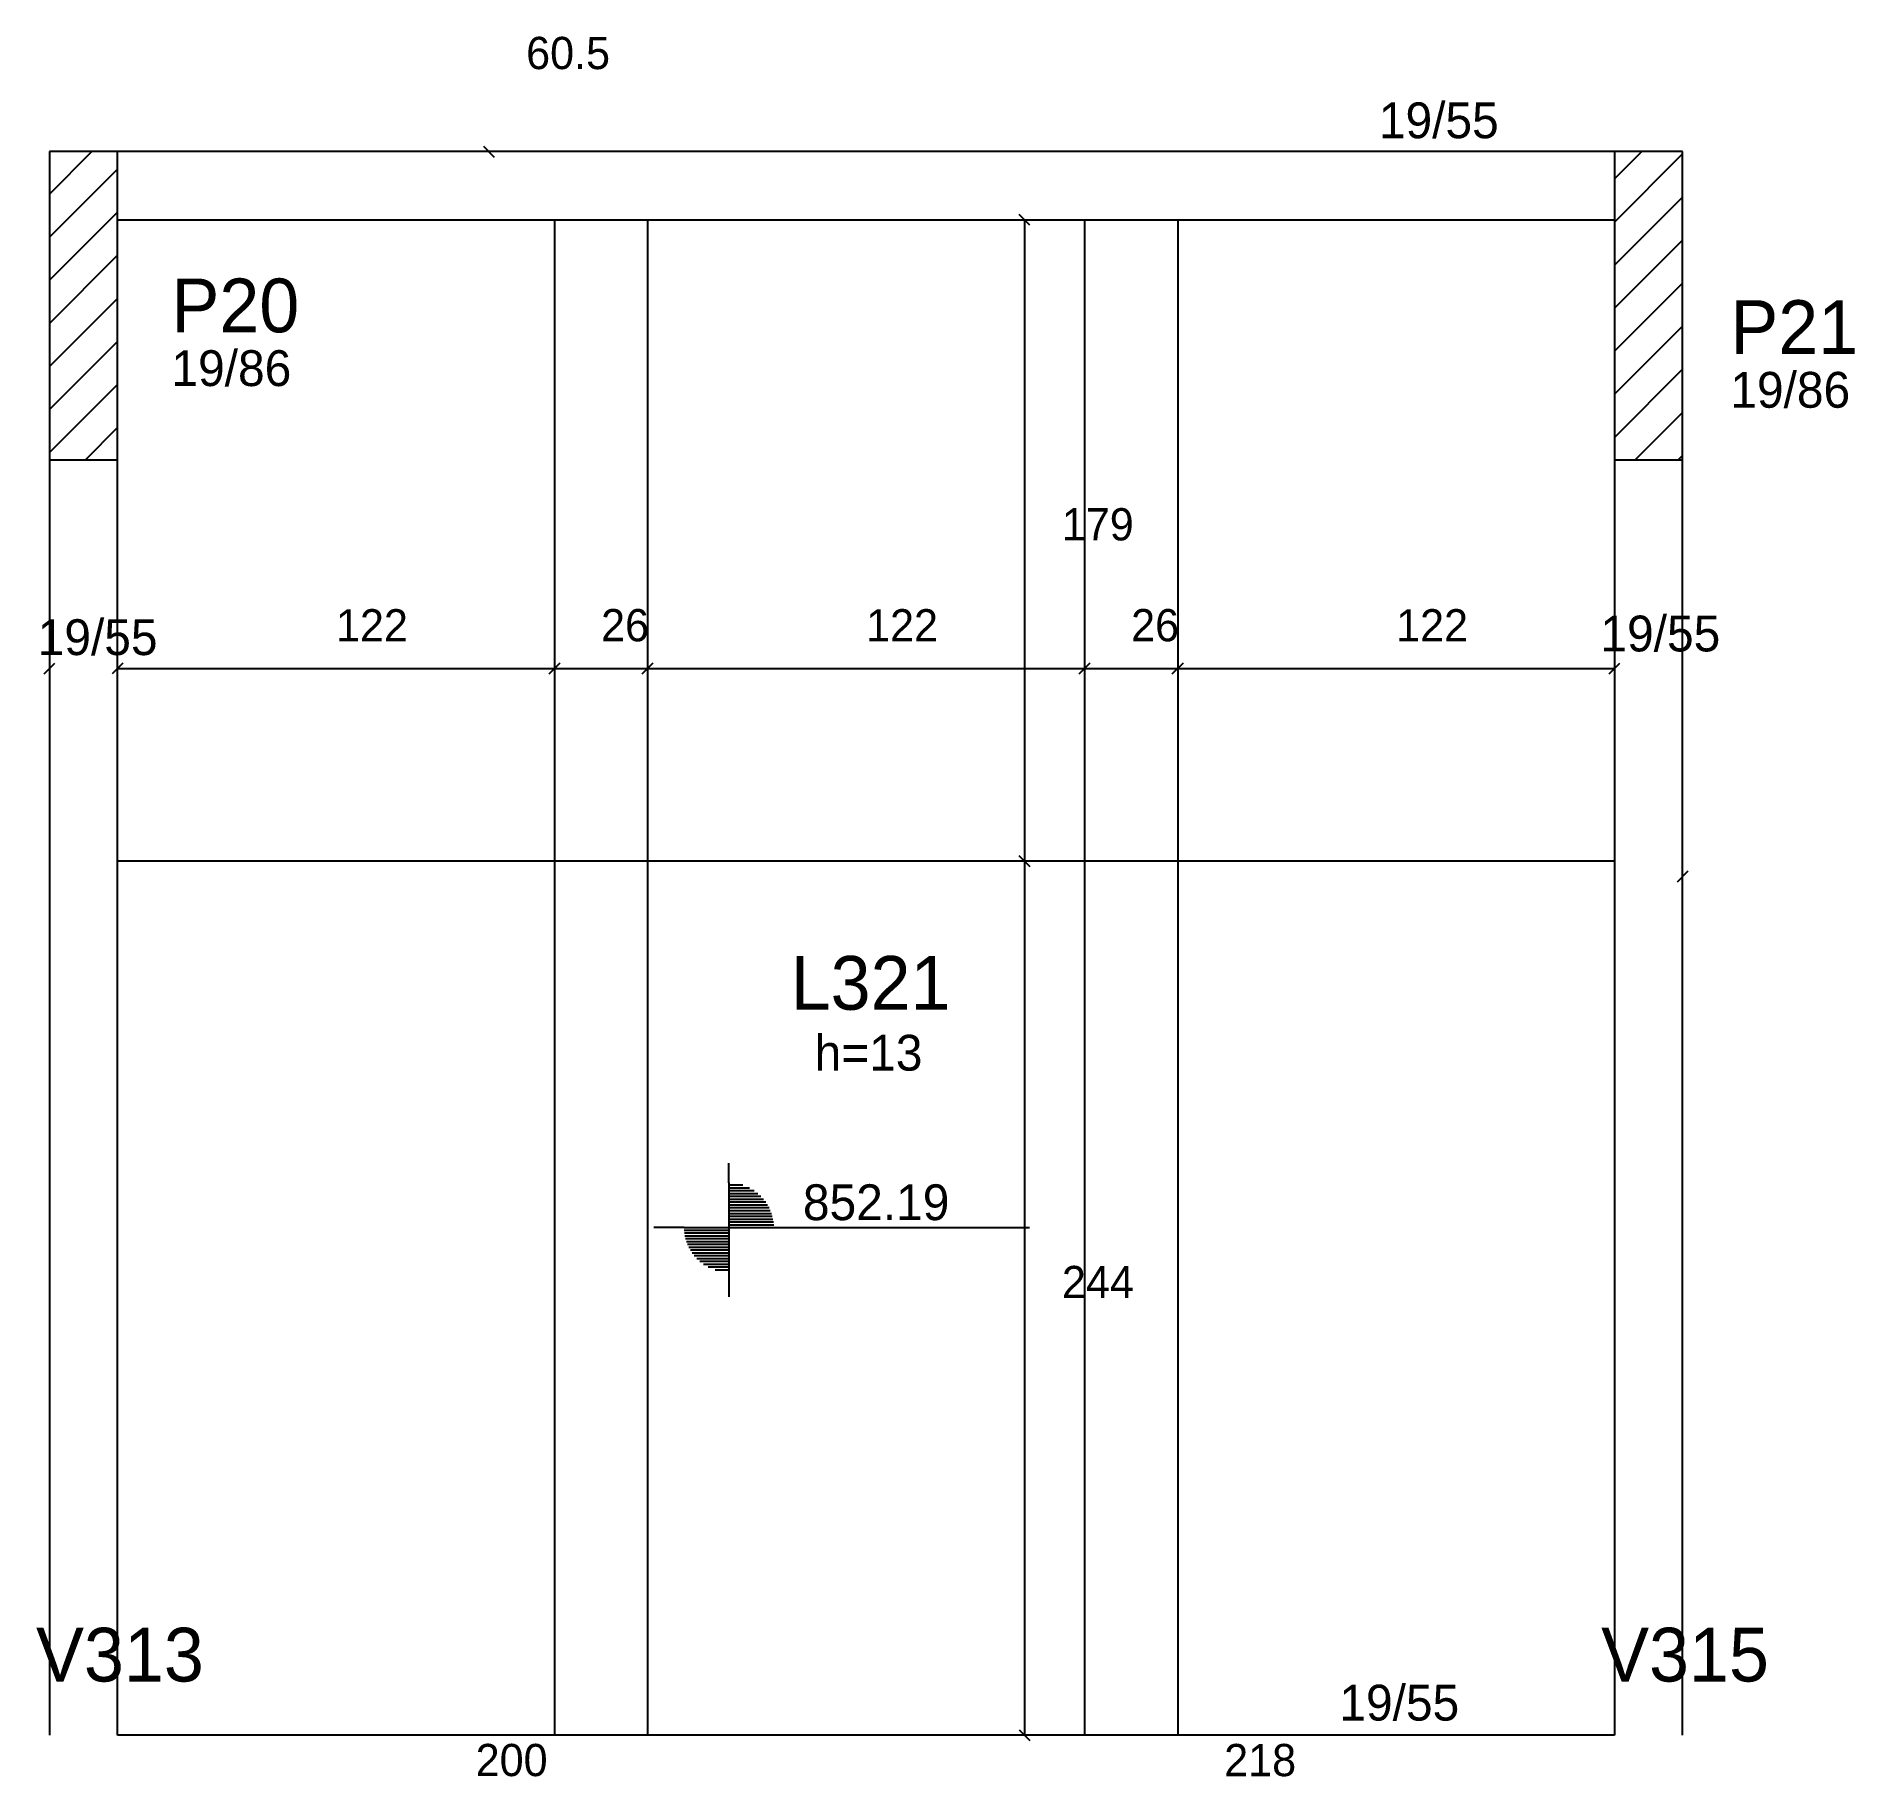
# Model space of a CAD drawing. Header units: metres. Extents: x 3581 to 4089, y 1656 to 2142.
import ezdxf

# ---------------------------------------------------------------- set-up
doc = ezdxf.new("R2010")
doc.units = ezdxf.units.M

msp = doc.modelspace()

# ---------------------------------------------------------------- linework, layer by layer
at = {"layer": '3', "color": 3}
for p, q in [((3585.07, 2098.07), (3596.93, 2109.94)), ((4022.07, 2102.32), (4029.68, 2109.94)), ((4022.07, 2090.3), (4041.07, 2109.3)), ((3585.07, 2086.05), (3604.07, 2105.05)), ((4022.07, 2078.28), (4041.07, 2097.28)), ((3585.07, 2074.03), (3604.07, 2093.03)), ((4022.07, 2066.26), (4041.07, 2085.26)), ((3585.07, 2062.01), (3604.07, 2081.01)), ((4022.07, 2054.24), (4041.07, 2073.24)), ((3585.07, 2049.99), (3604.07, 2068.99)), ((3585.07, 2037.97), (3604.07, 2056.97)), ((4022.07, 2042.22), (4041.07, 2061.22)), ((4022.07, 2030.2), (4041.07, 2049.2)), ((3585.07, 2025.95), (3604.07, 2044.95)), ((4027.83, 2023.94), (4041.07, 2037.18)), ((3595.08, 2023.94), (3604.07, 2032.93)), ((4039.85, 2023.94), (4041.07, 2025.16)), ((3774.78, 1822.15), (3774.78, 1827.65)), ((3774.78, 1822.15), (3774.78, 1797.15)), ((3774.78, 1821.54), (3778.63, 1821.54)), ((3774.78, 1820.75), (3780.53, 1820.75)), ((3774.78, 1819.95), (3781.85, 1819.95)), ((3774.78, 1819.16), (3782.89, 1819.16)), ((3774.78, 1818.37), (3783.73, 1818.37)), ((3774.78, 1817.57), (3784.44, 1817.57)), ((3774.78, 1816.78), (3785.04, 1816.78)), ((3774.78, 1815.99), (3785.55, 1815.99)), ((3774.78, 1815.2), (3785.98, 1815.2)), ((3774.78, 1814.4), (3786.34, 1814.4)), ((3774.78, 1813.61), (3786.63, 1813.61)), ((3774.78, 1812.82), (3786.87, 1812.82)), ((3762.28, 1809.65), (3753.85, 1809.65)), ((3762.28, 1809.65), (3787.28, 1809.65)), ((3774.78, 1808.85), (3762.28, 1808.85)), ((3774.78, 1808.06), (3762.38, 1808.06)), ((3774.78, 1812.02), (3787.05, 1812.02)), ((3774.78, 1811.23), (3787.18, 1811.23)), ((3774.78, 1810.44), (3787.28, 1810.44)), ((3787.28, 1809.65), (3858.7, 1809.65)), ((3774.78, 1807.27), (3762.51, 1807.27)), ((3774.78, 1806.47), (3762.69, 1806.47)), ((3774.78, 1805.68), (3762.92, 1805.68)), ((3774.78, 1804.89), (3763.22, 1804.89)), ((3774.78, 1804.1), (3763.58, 1804.1)), ((3774.78, 1803.3), (3764.01, 1803.3)), ((3774.78, 1802.51), (3764.52, 1802.51)), ((3774.78, 1801.72), (3765.12, 1801.72)), ((3774.78, 1800.92), (3765.82, 1800.92)), ((3774.78, 1800.13), (3766.67, 1800.13)), ((3774.78, 1799.34), (3767.71, 1799.34)), ((3774.78, 1798.55), (3769.03, 1798.55)), ((3774.78, 1797.75), (3770.93, 1797.75)), ((3774.78, 1797.15), (3774.78, 1790.28))]:
    msp.add_line(p, q, dxfattribs=at)
for points in [[(4022.07, 2109.94), (3604.07, 2109.94)], [(3604.07, 2090.94), (4022.07, 2090.94)], [(3585.07, 2023.94), (3585.07, 1667.94)], [(3604.07, 1667.94), (3604.07, 2023.94)], [(4022.07, 2023.94), (4022.07, 1667.94)], [(4041.07, 1667.94), (4041.07, 2023.94)], [(4022.07, 1667.94), (3604.07, 1667.94)]]:
    msp.add_lwpolyline(points, dxfattribs=at)
at = {"layer": '7', "color": 7}
for points in [[(3585.07, 2109.94), (3585.07, 2023.94)], [(3604.07, 2109.94), (3585.07, 2109.94)], [(3604.07, 2023.94), (3604.07, 2109.94)], [(4022.07, 2109.94), (4022.07, 2023.94)], [(4041.07, 2109.94), (4022.07, 2109.94)], [(4041.07, 2023.94), (4041.07, 2109.94)], [(3585.07, 2023.94), (3604.07, 2023.94)], [(4022.07, 2023.94), (4041.07, 2023.94)]]:
    msp.add_lwpolyline(points, dxfattribs=at)
at = {"layer": 'Painéis'}
for p, q in [((3706.26, 2111.44), (3709.26, 2108.44)), ((3858.83, 2089.44), (3855.83, 2092.44)), ((3583.57, 1964.19), (3586.57, 1967.19)), ((3605.57, 1967.19), (3602.57, 1964.19)), ((3727.58, 1967.19), (3724.58, 1964.19)), ((3724.58, 1964.19), (3727.58, 1967.19)), ((3753.58, 1967.19), (3750.58, 1964.19)), ((3750.58, 1964.19), (3753.58, 1967.19)), ((3875.58, 1967.19), (3872.58, 1964.19)), ((3872.58, 1964.19), (3875.58, 1967.19)), ((3901.58, 1967.19), (3898.58, 1964.19)), ((3898.58, 1964.19), (3901.58, 1967.19)), ((4020.57, 1964.19), (4023.57, 1967.19)), ((3858.83, 1910.44), (3855.83, 1913.44)), ((3855.83, 1913.44), (3858.83, 1910.44)), ((4042.57, 1909.08), (4039.57, 1906.08)), ((3855.83, 1669.44), (3858.83, 1666.44))]:
    msp.add_line(p, q, dxfattribs=at)
at = {"layer": 'Painéis', "color": 200}
for p, q in [((3726.08, 2090.94), (3726.08, 1667.94)), ((3752.08, 2090.94), (3752.08, 1667.94)), ((3874.08, 2090.94), (3874.08, 1667.94)), ((3900.08, 2090.94), (3900.08, 1667.94)), ((4021.98, 1911.94), (3603.98, 1911.94))]:
    msp.add_line(p, q, dxfattribs=at)
at = {"layer": 'Painéis', "color": 4}
for p, q in [((3857.33, 2090.94), (3857.33, 1911.94)), ((3604.07, 1965.69), (3726.08, 1965.69)), ((3726.08, 1965.69), (3752.08, 1965.69)), ((3752.08, 1965.69), (3874.08, 1965.69)), ((3874.08, 1965.69), (3900.08, 1965.69)), ((3900.08, 1965.69), (4022.07, 1965.69)), ((3857.33, 1911.94), (3857.33, 1667.94))]:
    msp.add_line(p, q, dxfattribs=at)

# ---------------------------------------------------------------- texts
at = {"layer": '3', "color": 3}
for s, p in [('19/55', (3956.26, 2113.69)), ('19/86', (3619.12, 2044.52)), ('19/86', (4054.39, 2038.47)), ('19/55', (4018.12, 1970.45)), ('19/55', (3581.78, 1969.43)), ('h=13', (3798.7, 1853.44)), ('852.19', (3795.44, 1811.71)), ('19/55', (3945.23, 1672.04))]:
    msp.add_text(s, height=10, dxfattribs=at).set_placement(p)
at = {"layer": '4', "color": 4}
for s, p in [('P20', (3619.12, 2059.52)), ('P21', (4054.39, 2053.47)), ('L321', (3792.02, 1870.44)), ('V313', (3581.32, 1682.94)), ('V315', (4018.32, 1682.94))]:
    msp.add_text(s, height=15, dxfattribs=at).set_placement(p)
at = {"layer": 'Painéis', "color": 240}
for s, p in [('60.5', (3718.16, 2132.98)), ('179', (3867.73, 2001.44)), ('122', (3665.07, 1973.24)), ('26', (3739.08, 1973.28)), ('122', (3813.08, 1973.24)), ('26', (3887.08, 1973.28)), ('122', (3961.07, 1973.24)), ('244', (3867.76, 1789.94)), ('200', (3704.07, 1656.53)), ('218', (3913.07, 1656.52))]:
    msp.add_text(s, height=9, dxfattribs=at).set_placement(p)

doc.saveas('drawing.dxf')
